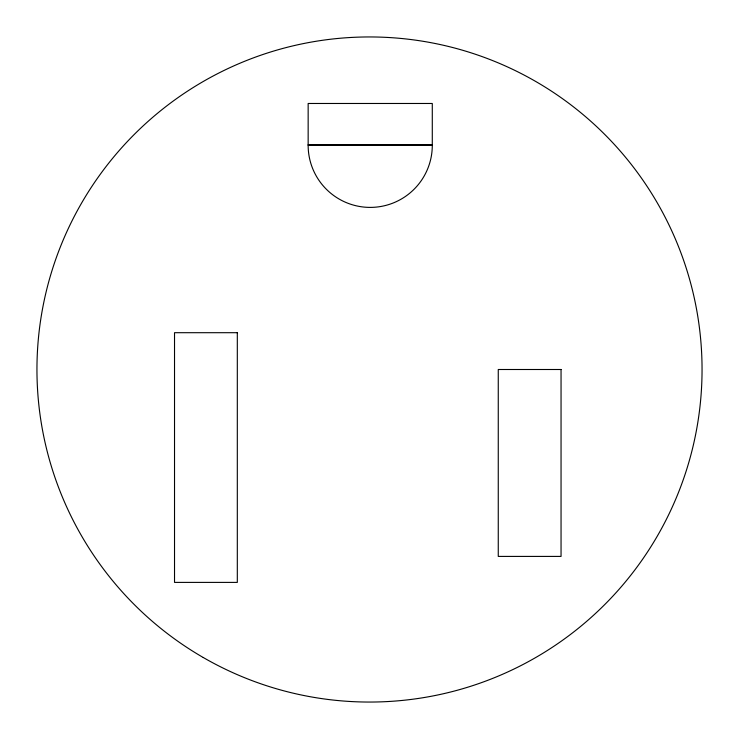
<?xml version="1.0" encoding="UTF-8"?>
<svg xmlns="http://www.w3.org/2000/svg" width="739" height="739" viewBox="0 0 739 739"><rect width="100%" height="100%" fill="white"/><g stroke="black" fill="none" stroke-linecap="round" stroke-linejoin="round"><path stroke-width="1.11" d="M308.154 144.613L432.287 144.613L432.287 103.478L308.154 103.478L308.154 144.613A62.067 62.067 0 0 0 370.221 207.4A62.067 62.067 0 0 0 432.287 144.613M308.154 145.334L432.287 145.334M237.311 332.698L174.524 332.698L174.524 582.397L237.311 582.397L237.311 332.698M561.049 369.5L498.262 369.5L498.262 556.412L561.049 556.412L561.049 369.5M203.225 657.498A332.55 332.55 0 0 0 702.05 369.5A332.55 332.55 0 0 0 203.225 81.502A332.55 332.55 0 0 0 203.225 657.498"/></g></svg>
